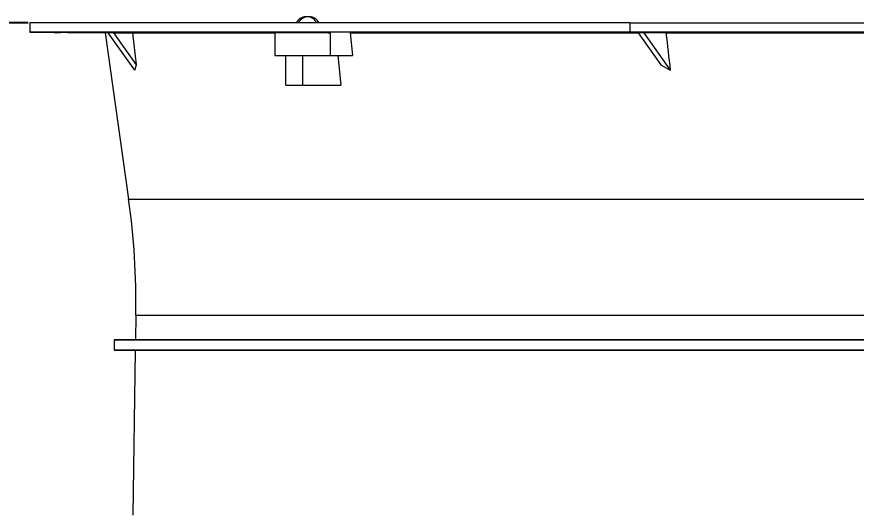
# Model space of a CAD drawing. Header units: millimetres. Extents: x 113490 to 142599, y -20467 to 115.
# Drawn here: x 137140 to 137677, y -6086 to -5766 of the extents above; entities that cross this region are included whole.
import ezdxf

# ---------------------------------------------------------------- set-up
doc = ezdxf.new("R2010")
doc.units = ezdxf.units.MM
doc.layers.add('DV2_0', color=7, linetype='Continuous')
doc.styles.get("Standard").update_dxf_attribs({"font": 'msyh.ttf'})
doc.dimstyles.new('ISO-25', dxfattribs={"dimtxt": 2.5, "dimasz": 2.5, "dimexe": 1.25, "dimexo": 0.625, "dimtad": 1, "dimtxsty": 'Standard', "dimcen": 2.5, "dimadec": 0, "dimazin": 0, "dimtfac": 1, "dimtmove": 0, "dimatfit": 3, "dimfxl": 1, "dimarcsym": 0})

# ---------------------------------------------------------------- blocks, each defined once
blk = doc.blocks.new('*D17')
at = {"color": 0, "lineweight": -2}
for p, q in [((137147.04, -5770.18), (136598.76, -5770.18)), ((136628.76, -5830.18), (136628.76, -8268.97)), ((137099.03, -8328.97), (136598.76, -8328.97))]:
    blk.add_line(p, q, dxfattribs=at)
at = {"color": 0}
for points in [[(136618.76, -5830.18), (136638.76, -5830.18), (136628.76, -5770.18)], [(136618.76, -8268.97), (136638.76, -8268.97), (136628.76, -8328.97)]]:
    blk.add_solid(points, dxfattribs=at)
at = {"layer": 'Defpoints', "color": 0}
for p in [(137148.04, -5770.18), (136628.76, -8328.97), (137100.03, -8328.97)]:
    blk.add_point(p, dxfattribs=at)
at = {"color": 0, "insert": (136582.93, -7049.57), "char_height": 50, "attachment_point": 5, "rotation": 90}
blk.add_mtext('2560', dxfattribs=at)

msp = doc.modelspace()

# ---------------------------------------------------------------- linework, layer by layer
at = {"layer": 'DV2_0', "color": 7, "linetype": 'Continuous', "lineweight": 15}
for p, q in [((137325.98, -5766.33), (137324.57, -5766.33)), ((137327.4, -5766.33), (137325.98, -5766.33)), ((137532.36, -5770.18), (137148.04, -5770.18)), ((137148.04, -5770.18), (137148.04, -5776.08)), ((137179.95, -5770.18), (137179.95, -5770.12)), ((137532.36, -5770.18), (137826.71, -5770.18)), ((137532.36, -5770.18), (137532.36, -5776.08)), ((137532.36, -5776.08), (137148.04, -5776.08)), ((137148.04, -5776.26), (137196.39, -5776.68)), ((137165.49, -5776.33), (137167.15, -5776.35)), ((137169.65, -5776.35), (137167.98, -5776.33)), ((137198.45, -5776.68), (137196.39, -5776.68)), ((137196.39, -5776.68), (137211.35, -5883.15)), ((137201.89, -5776.55), (137198.34, -5776.53)), ((137215.32, -5800.53), (137198.34, -5776.53)), ((137201.89, -5776.55), (137214.09, -5776.68)), ((137216.42, -5797.09), (137201.89, -5776.55)), ((137216.42, -5797.09), (137214.09, -5776.68)), ((137214.09, -5776.68), (137304.98, -5776.68)), ((137241.25, -5776.33), (137242.66, -5776.35)), ((137249.77, -5776.35), (137248.36, -5776.33)), ((137304.98, -5776.35), (137304.98, -5791.18)), ((137353.3, -5776.68), (137354.76, -5791.18)), ((137353.3, -5776.68), (137537.86, -5776.68)), ((137383.74, -5776.33), (137384.68, -5776.35)), ((137395.32, -5776.35), (137394.38, -5776.33)), ((137826.71, -5776.08), (137532.36, -5776.08)), ((137541.29, -5776.53), (137537.77, -5776.55)), ((137537.77, -5776.55), (137552.29, -5797.09)), ((137555.52, -5776.68), (137541.29, -5776.53)), ((137541.29, -5776.53), (137558.27, -5800.53)), ((137555.52, -5776.68), (137803.55, -5776.68)), ((137571.26, -5776.33), (137571.59, -5776.35)), ((137584.14, -5776.35), (137583.81, -5776.33)), ((137304.98, -5791.18), (137340.57, -5791.18)), ((137311.99, -5810.18), (137311.99, -5791.18)), ((137323.01, -5810.18), (137323.01, -5791.18)), ((137340.57, -5791.18), (137354.76, -5791.18)), ((137345.28, -5791.18), (137347.2, -5810.18)), ((137215.32, -5800.53), (137216.42, -5797.09)), ((137552.29, -5797.09), (137558.27, -5800.53)), ((137311.99, -5810.18), (137323.01, -5810.18)), ((137323.01, -5810.18), (137347.2, -5810.18)), ((137215.98, -5957.48), (137215.74, -5973.22)), ((137215.74, -5973.22), (137202.04, -5973.34)), ((137202.04, -5973.34), (138157.04, -5973.34)), ((137202.04, -5973.34), (137202.04, -5980.02)), ((138143.33, -5973.22), (137215.74, -5973.22)), ((138157.04, -5980.02), (137202.04, -5980.02)), ((137202.04, -5980.02), (137215.64, -5980.14)), ((137215.64, -5980.14), (137214.04, -6085.69)), ((138143.44, -5980.14), (137215.64, -5980.14))]:
    msp.add_line(p, q, dxfattribs=at)
at = {"layer": 'DV2_0', "color": 7, "linetype": 'Continuous', "lineweight": 20}
for p, q in [((137340.57, -5791.18), (137340.57, -5776.53)), ((137211.35, -5883.15), (137863.03, -5883.15)), ((137215.98, -5957.48), (138143.09, -5957.48))]:
    msp.add_line(p, q, dxfattribs=at)
at = {"layer": 'DV2_0', "color": 7, "linetype": 'Continuous', "lineweight": 15}
for centre, radius, start, end in [((137168.63, -6102.48), 326.14, 88.9153, 90.259), ((137168.63, -6102.48), 326.14, 88.9153, 89.8176), ((137244.02, -5639.51), 136.89, 267.6502, 271.8182), ((137247.01, -5911.43), 135.15, 87.6205, 91.8421), ((137388.16, -5912.67), 136.48, 87.3879, 92.3102), ((137390.9, -5641.34), 135.15, 267.3627, 272.3333), ((137577.19, -6106.02), 329.75, 88.8497, 91.0525), ((137578.21, -5450.28), 326.14, 268.8372, 271.0644), ((136734.39, -5950.18), 481.65, 359.1313, 8)]:
    msp.add_arc(centre, radius, start, end, dxfattribs=at)
for centre, major_axis, ratio, start_param, end_param in [((137324.57, -5777.33), (0, -11), 0.707107, 3.141593, 4.004805), ((137325.98, -5777.33), (0, -11), 0.707107, 2.278381, 4.004805), ((137327.4, -5777.33), (0, -11), 0.707107, 2.278381, 3.141593), ((195700.43, 7588.56), (-6568.98, -73335.02), 0.795892, -1.316821, -1.316491)]:
    msp.add_ellipse(centre, major_axis=major_axis, ratio=ratio, start_param=start_param, end_param=end_param, dxfattribs=at)
for points, knots in [([(137160.33, -5776.28), (137160.33, -5776.28), (137160.42, -5776.28), (137160.78, -5776.28), (137161.38, -5776.28), (137162.18, -5776.29), (137163.16, -5776.29), (137164.27, -5776.3), (137165.48, -5776.31), (137166.53, -5776.32), (137167.26, -5776.33), (137167.61, -5776.33), (137167.82, -5776.33), (137167.92, -5776.33), (137167.98, -5776.33)], [0.4374608, 0.4374608, 0.4374608, 0.4374608, 0.5, 0.5625393, 0.6250801, 0.6876236, 0.7501669, 0.8127097, 0.8752538, 0.9377403, 0.9689094, 0.9844651, 0.9906818, 1, 1, 1, 1]), ([(137165.49, -5776.33), (137165.43, -5776.33), (137165.33, -5776.33), (137165.13, -5776.33), (137164.78, -5776.33), (137164.09, -5776.32), (137163.16, -5776.31), (137162.18, -5776.3), (137161.38, -5776.29), (137160.78, -5776.29), (137160.54, -5776.28), (137160.46, -5776.28)], [0, 0, 0, 0, 0.0077647, 0.0155349, 0.0310907, 0.0622597, 0.1247462, 0.1872904, 0.2498332, 0.3123764, 0.37492, 0.37492, 0.37492, 0.37492]), ([(137304.98, -5776.4), (137304.98, -5776.4), (137304.99, -5776.4), (137305.07, -5776.39), (137305.38, -5776.38), (137305.88, -5776.37), (137306.58, -5776.36), (137307.46, -5776.36), (137308.52, -5776.35), (137309.74, -5776.35), (137311.11, -5776.35), (137312.63, -5776.35), (137314.27, -5776.35), (137316.02, -5776.36), (137317.87, -5776.36), (137319.79, -5776.37), (137321.77, -5776.38), (137323.79, -5776.39), (137325.84, -5776.4), (137327.88, -5776.41), (137329.9, -5776.43), (137331.89, -5776.44), (137333.83, -5776.46), (137335.38, -5776.47), (137336.57, -5776.48), (137337.43, -5776.49), (137338.27, -5776.5), (137338.98, -5776.51), (137339.59, -5776.51), (137340.09, -5776.52), (137340.41, -5776.52), (137340.57, -5776.53)], [0.2472901, 0.2472901, 0.2472901, 0.2472901, 0.2494857, 0.2808011, 0.3121159, 0.3434302, 0.3747442, 0.406058, 0.4373719, 0.468686, 0.5000004, 0.5313148, 0.5626289, 0.5939428, 0.6252566, 0.6565706, 0.6878849, 0.7191997, 0.7505151, 0.781831, 0.8131466, 0.8444622, 0.8757776, 0.9070927, 0.9227216, 0.9383362, 0.9538319, 0.96932, 0.9795547, 0.9897779, 1, 1, 1, 1])]:
    msp.add_open_spline(points, degree=3, knots=knots, dxfattribs=at)

# ---------------------------------------------------------------- dimensions: what is measured, and where the dimension line sits
at = {"color": 1}
dim = msp.add_linear_dim(base=(136628.76, -8328.97), p1=(137148.04, -5770.18), p2=(137100.03, -8328.97), angle=90, text='2560', dimstyle='ISO-25', override={"dimtxt": 50, "dimasz": 60, "dimexe": 30, "dimexo": 1, "dimgap": 20, "dimdec": 0}, dxfattribs=at)
dim.commit()
dim.dimension.update_dxf_attribs({"geometry": '*D17', "text_midpoint": (136582.93, -7049.57)})

doc.saveas('drawing.dxf')
